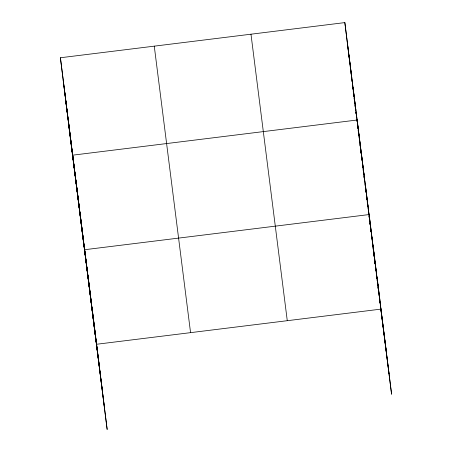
<?xml version="1.0" encoding="UTF-8"?>
<svg xmlns="http://www.w3.org/2000/svg" width="452" height="452" viewBox="0 0 452 452"><rect width="100%" height="100%" fill="white"/><g stroke="black" fill="none" stroke-linecap="round" stroke-linejoin="round"><path stroke-width="0.68" d="M60.404 57.754L107.152 429.4L60.404 57.754L344.848 22.6L391.596 394.246L380.77 308.806M96.7 344.249L381.143 309.095M347.65 45.42L355.877 110.356L353.074 87.541M355.961 111.051L386.471 352.487M353.475 92.705L353.215 90.637L353.447 92.666M353.65 94.089L353.91 96.163M354.176 98.237L354.351 99.615M354.611 101.689L354.786 103.073M355.052 105.141L355.312 107.214M355.487 108.599L355.752 110.672M355.927 112.051L356.187 114.124M356.362 115.503L356.628 117.576M356.888 119.65L357.063 121.034M357.329 123.102L357.504 124.486M357.764 126.56L357.939 127.939M358.199 130.012L358.464 132.086M358.639 133.47L358.899 135.538M359.074 136.922L359.34 138.996M359.6 141.069L359.775 142.448M360.041 144.521L360.216 145.9M360.476 147.973L360.741 150.047M361.001 152.121L361.176 153.499M361.351 154.883L361.617 156.957M361.792 158.336L362.052 160.409M362.318 162.483L362.493 163.867M362.753 165.935L362.928 167.319M363.188 169.393L363.363 170.771M363.628 172.845L363.888 174.918M364.063 176.297L364.329 178.37M364.504 179.755L364.764 181.828L364.527 179.806M365.47 187.394L365.736 189.49M365.917 190.891L366.092 192.292M366.357 194.394L366.538 195.795M366.804 197.897L366.979 199.298M367.244 201.4L367.51 203.496M367.691 204.897L367.956 206.999M368.131 208.4L368.397 210.502M368.578 211.903L368.843 214.005M369.109 216.107L369.284 217.502M369.55 219.604L369.73 221.005M369.996 223.107L370.261 225.209M370.437 226.61L370.617 228.011M370.883 230.113L371.058 231.509M371.324 233.611L371.504 235.012M371.77 237.114L372.036 239.215M372.216 240.617L372.482 242.718M372.657 244.12L372.923 246.216M373.103 247.617L373.369 249.719M373.544 251.12L373.81 253.222M373.99 254.623L374.256 256.725M374.522 258.827L374.697 260.222M374.962 262.324L375.143 263.725M375.409 265.827L375.584 267.228M375.849 269.33L376.03 270.731M376.296 272.833L376.561 274.929M376.736 276.33L377.002 278.432M377.448 281.935L377.183 279.833L377.431 281.878M377.623 283.336L377.895 285.438M378.07 286.839L378.335 288.935M378.51 290.337L378.782 292.438M379.047 294.54L379.222 295.941M379.488 298.043L379.669 299.444M379.934 301.546L380.109 302.942M380.375 305.043L380.556 306.445M380.821 308.546L389.07 373.68M355.475 109.13L355.651 110.514M355.916 112.588L356.086 113.966M356.877 120.187L357.052 121.565M357.752 127.091L357.927 128.475M358.187 130.549L358.363 131.927M358.628 134.001L358.803 135.385M360.029 145.058L360.204 146.437M360.464 148.51L360.639 149.889M360.899 151.962L361.075 153.347M361.34 155.42L361.515 156.799M363.176 169.924L363.351 171.308M363.617 173.382L363.792 174.76M364.052 176.834L364.227 178.218M365.018 184.433L365.193 185.817M365.453 187.885L365.628 189.269M366.329 194.795L366.504 196.179M366.764 198.253L366.939 199.631L366.798 198.304M368.617 212.864L368.792 214.265M369.064 216.361L369.239 217.762M369.504 219.864L369.679 221.265M369.951 223.367L370.126 224.768M370.391 226.87L370.567 228.271M370.838 230.373L371.013 231.769M371.278 233.87L371.454 235.272M373.143 248.577L373.318 249.979M373.584 252.08L373.764 253.482M374.03 255.583L374.205 256.985M374.917 262.584L375.092 263.985M375.358 266.087L375.539 267.488M375.804 269.59L375.979 270.991M376.245 273.093L376.426 274.488M377.669 284.297L377.844 285.698M378.109 287.794L378.29 289.195M379.883 301.806L380.064 303.202M380.33 305.303L380.505 306.705M250.979 34.199L287.274 320.7M154.268 46.155L190.563 332.649M63.207 80.575L99.502 367.069M65.732 101.141L102.028 387.641M68.331 122.334L104.627 408.828M377.149 277.579L379.951 300.399M373.154 246.069L375.957 268.883M373.9 253.143L369.165 214.553L84.722 249.707L95.174 334.859M374.07 254.51L374.409 257.256M374.493 257.939L374.742 259.99M374.911 261.358L375.16 263.409M375.414 265.46L375.668 267.511M375.832 268.878L376.087 270.929M376.256 272.296L376.505 274.347M376.759 276.398L377.008 278.449M377.68 283.935L377.849 285.302M378.104 287.359L378.273 288.732M378.522 290.789L378.691 292.161M365.171 183.037L367.973 205.858M361.176 151.522L363.979 174.342M362.092 159.968L357.187 120.006L72.744 155.16L83.202 240.311M362.261 161.341L362.515 163.398M362.764 165.449L363.018 167.5M363.188 168.867L363.436 170.918M363.606 172.285L363.939 175.02M364.109 176.387L364.363 178.438M365.453 187.331L365.708 189.388M365.871 190.761L366.041 192.134M366.38 194.874L366.549 196.247M367.222 201.733L367.391 203.101M348.961 55.071L351.763 77.891M344.848 22.6L349.921 63.93M350.176 65.986L350.34 67.354M350.509 68.721L350.842 71.456M351.012 72.823L351.266 74.874M351.43 76.241L351.684 78.292M351.854 79.659L352.102 81.71M352.357 83.761L352.605 85.812M353.701 94.722L353.871 96.095M354.119 98.152L354.289 99.525M355.046 105.695L355.216 107.062M92.705 312.733L95.508 335.553M88.716 281.223L91.519 304.038M80.727 218.192L83.53 241.012M76.738 186.676L79.541 209.496M68.631 122.695L71.433 145.51M64.517 90.225L67.32 113.045M353.04 89.253L352.775 87.18L353.029 89.236M379.618 299.704L379.443 298.303L379.618 299.704"/></g></svg>
